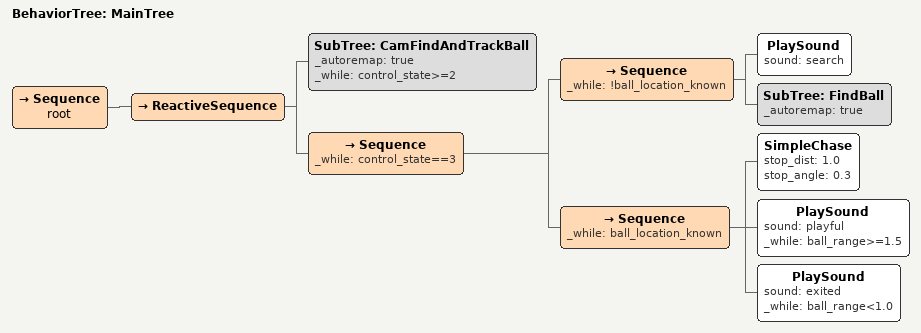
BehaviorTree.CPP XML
<!-- 用于演示追球 -->

<root BTCPP_format="4" >
    <include path="./subtrees/subtree_cam_find_and_track_ball.xml" />
    <include path="./subtrees/subtree_find_ball.xml" />

     <BehaviorTree ID="MainTree">
        <Sequence name="root">
            <ReactiveSequence>
               <SubTree ID="CamFindAndTrackBall" _autoremap="true" _while="control_state>=2" />
               <Sequence _while="control_state==3" >
                  <Sequence _while="!ball_location_known" >
                     <PlaySound sound="search" />
                     <SubTree ID="FindBall" _autoremap="true" />
                  </Sequence>
                  <Sequence _while="ball_location_known" >
                     <SimpleChase  stop_dist="1.0" stop_angle="0.3" />
                     <PlaySound sound="playful" _while="ball_range>=1.5" />
                     <PlaySound sound="exited" _while="ball_range&lt;1.0" />
                  </Sequence>
               </Sequence>
            </ReactiveSequence>
        </Sequence>
     </BehaviorTree>
</root>
